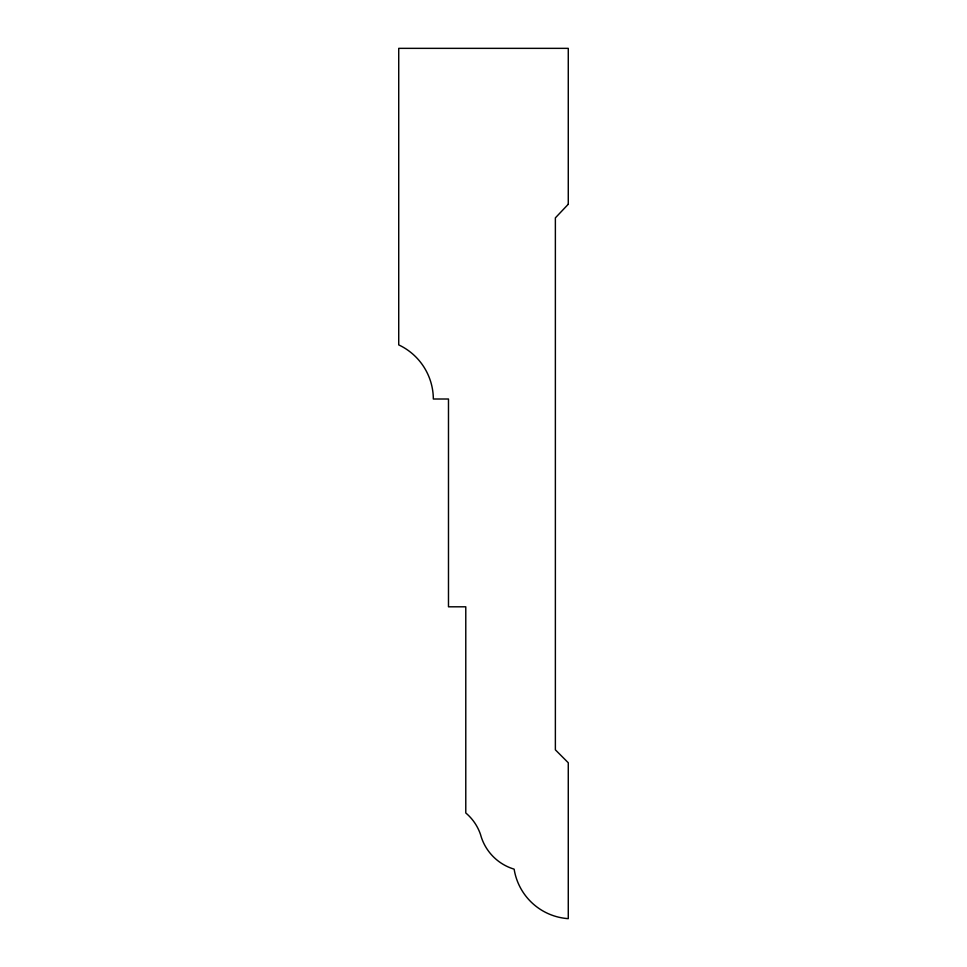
<?xml version="1.0" encoding="UTF-8"?>
<svg xmlns="http://www.w3.org/2000/svg" width="967" height="967" viewBox="0 0 967 967"><rect width="100%" height="100%" fill="white"/><g stroke="black" fill="none" stroke-linecap="round" stroke-linejoin="round"><path stroke-width="1.45" d="M568.27 204.242L555.372 217.865L555.372 749.836L568.27 762.758L568.27 918.65A58.83 58.83 0 0 1 514.142 869.152A49.402 49.402 0 0 1 480.551 834.606A48.41 48.41 0 0 0 465.78 812.969L465.78 606.805L448.483 606.805L448.483 399.008L433.337 399.008A60.135 60.135 0 0 0 398.73 344.893L398.73 48.35L568.27 48.35L568.27 204.242"/></g></svg>
